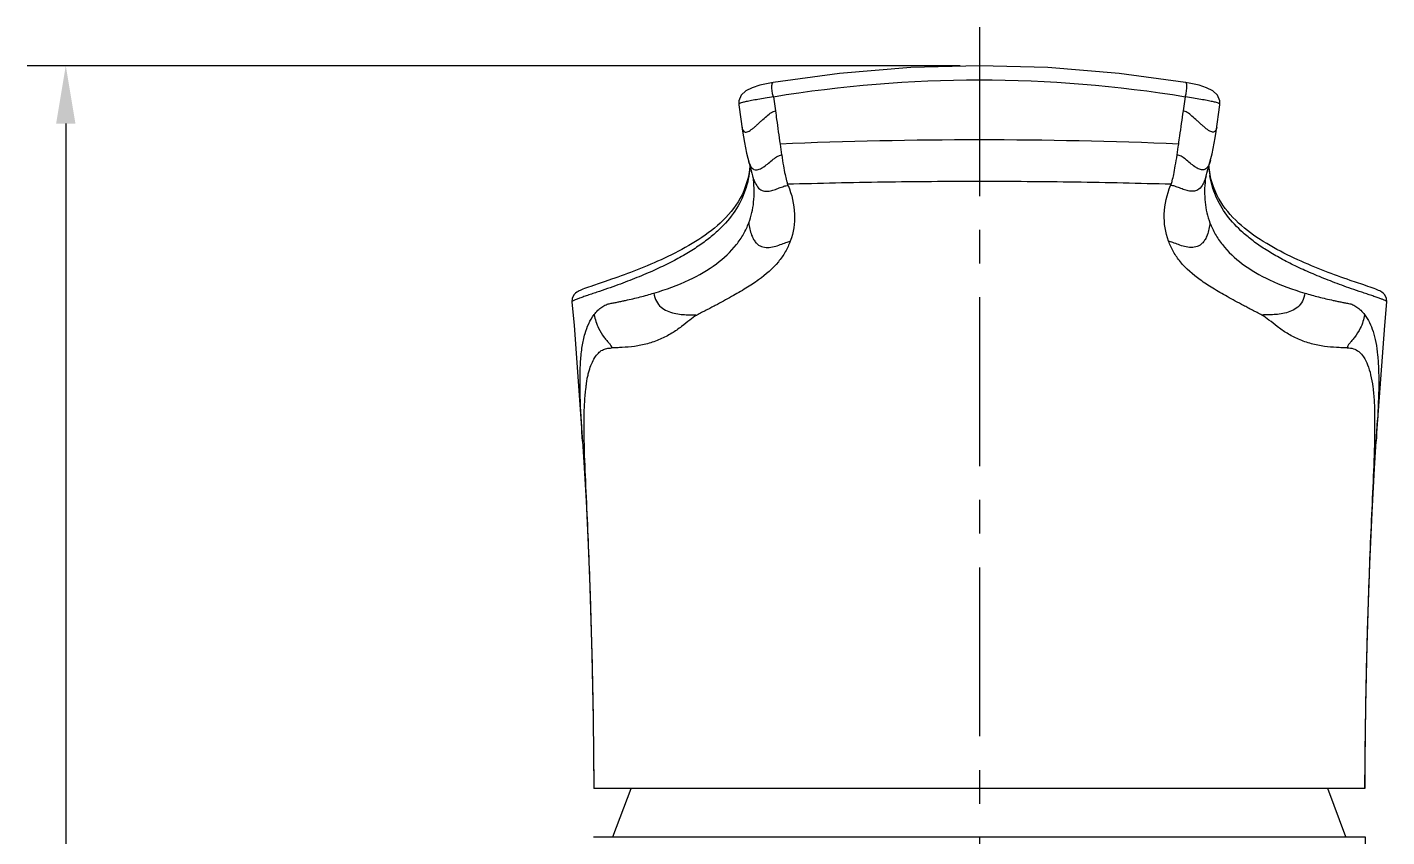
# Model space of a CAD drawing. Extents: x -12995 to -12401, y -628 to -208.
# Drawn here: x -12835.2 to -12764.7, y -335.8 to -293.8 of the extents above; entities that cross this region are included whole.
import ezdxf

# ---------------------------------------------------------------- set-up
doc = ezdxf.new("R2010")
doc.units = 0
doc.header["$LTSCALE"] = 7
doc.header["$MEASUREMENT"] = 0
doc.linetypes.add('CENTER', pattern=[2, 1.25, -0.25, 0.25, -0.25])
for name, color, linetype in [('CL', 1, 'CENTER'), ('D', 2, 'CONTINUOUS'), ('Make2D 표시선', 7, 'CONTINUOUS')]:
    doc.layers.add(name, color=color, linetype=linetype)

msp = doc.modelspace()

# ---------------------------------------------------------------- linework, layer by layer
at = {"layer": 'CL'}
msp.add_line((-12785.841, -293.833), (-12785.826, -581.437), dxfattribs=at)
at = {"layer": 'D'}
for p, q in [((-12786.843, -295.833), (-12835.204, -295.833)), ((-12833.204, -298.833), (-12833.204, -437.795))]:
    msp.add_line(p, q, dxfattribs=at)
msp.add_solid([(-12833.704, -298.833), (-12832.704, -298.833), (-12833.204, -295.833)], dxfattribs=at)
at = {"layer": 'Make2D 표시선'}
for p, q in [((-12798.313, -297.852), (-12798.118, -299.223)), ((-12798.313, -297.852), (-12798.313, -297.852)), ((-12796.519, -297.446), (-12796.417, -298.175)), ((-12775.269, -298.175), (-12775.166, -297.446)), ((-12773.372, -297.852), (-12773.372, -297.852)), ((-12797.851, -300.629), (-12797.64, -301.4)), ((-12797.742, -301.028), (-12797.763, -301.232)), ((-12797.64, -301.4), (-12797.602, -301.531)), ((-12797.602, -301.531), (-12797.601, -301.537)), ((-12774.083, -301.531), (-12774.084, -301.537)), ((-12773.922, -301.232), (-12773.943, -301.028)), ((-12775.93, -302.038), (-12775.901, -301.975)), ((-12804.907, -306.901), (-12805.239, -307.014)), ((-12806.963, -308.067), (-12806.963, -308.067)), ((-12806.963, -308.067), (-12806.857, -309.3)), ((-12764.722, -308.066), (-12764.722, -308.066)), ((-12806.857, -309.3), (-12806.412, -315.326)), ((-12765.354, -314.061), (-12765.354, -314.961)), ((-12765.251, -314.965), (-12765.258, -315.085)), ((-12806.414, -315.297), (-12806.428, -315.073)), ((-12765.36, -316.706), (-12765.271, -315.284)), ((-12765.258, -315.085), (-12765.271, -315.284)), ((-12765.853, -333.295), (-12765.815, -329.002)), ((-12765.853, -333.295), (-12805.832, -333.295)), ((-12804.842, -335.793), (-12803.898, -333.295)), ((-12766.842, -335.793), (-12767.786, -333.295)), ((-12805.841, -335.795), (-12765.842, -335.791))]:
    msp.add_line(p, q, dxfattribs=at)
for points in [[(-12785.843, -295.833), (-12789.394, -295.928), (-12793.096, -296.228), (-12796.534, -296.695)], [(-12775.151, -296.695), (-12778.59, -296.228), (-12782.292, -295.928), (-12785.843, -295.833)], [(-12796.534, -296.695), (-12796.799, -296.743), (-12797.229, -296.843), (-12797.616, -296.968), (-12797.942, -297.131), (-12798.191, -297.364), (-12798.311, -297.646), (-12798.313, -297.852)], [(-12773.372, -297.852), (-12773.375, -297.646), (-12773.494, -297.364), (-12773.743, -297.131), (-12774.07, -296.968), (-12774.456, -296.843), (-12774.886, -296.743), (-12775.151, -296.695)], [(-12773.838, -300.642), (-12773.774, -300.391), (-12773.717, -300.118), (-12773.667, -299.844), (-12773.62, -299.561), (-12773.571, -299.246), (-12773.372, -297.852)], [(-12798.118, -299.223), (-12798.072, -299.519), (-12798.025, -299.807), (-12797.974, -300.087), (-12797.919, -300.356), (-12797.851, -300.629)], [(-12774.083, -301.531), (-12774.046, -301.4), (-12773.838, -300.642)], [(-12797.763, -301.232), (-12797.8, -301.465), (-12797.849, -301.689), (-12797.908, -301.906), (-12797.978, -302.115), (-12798.058, -302.318), (-12798.148, -302.514), (-12798.246, -302.703), (-12798.353, -302.885), (-12798.468, -303.061), (-12798.59, -303.23), (-12798.718, -303.393), (-12798.851, -303.549), (-12798.989, -303.699), (-12799.131, -303.843), (-12799.277, -303.982), (-12799.427, -304.116), (-12799.58, -304.245), (-12799.736, -304.371), (-12799.895, -304.492), (-12800.057, -304.61), (-12800.223, -304.725), (-12800.392, -304.837), (-12800.563, -304.946), (-12800.736, -305.052), (-12800.912, -305.155), (-12801.089, -305.256), (-12801.267, -305.354), (-12801.446, -305.449), (-12801.625, -305.542), (-12801.805, -305.632), (-12801.985, -305.719), (-12802.165, -305.804), (-12802.345, -305.887), (-12802.524, -305.968), (-12802.703, -306.047), (-12802.882, -306.123), (-12803.06, -306.198), (-12803.237, -306.271), (-12803.412, -306.341), (-12803.584, -306.41), (-12803.755, -306.477), (-12803.922, -306.541), (-12804.088, -306.604), (-12804.252, -306.666), (-12804.415, -306.726), (-12804.578, -306.785), (-12804.742, -306.843), (-12804.907, -306.901)], [(-12797.601, -301.537), (-12797.564, -301.688), (-12797.556, -301.73)], [(-12774.132, -301.741), (-12774.132, -301.744), (-12774.121, -301.688), (-12774.084, -301.537)], [(-12765.973, -307.173), (-12766.613, -306.958), (-12766.779, -306.901), (-12766.944, -306.843), (-12767.108, -306.785), (-12767.271, -306.726), (-12767.434, -306.666), (-12767.598, -306.604), (-12767.763, -306.541), (-12767.931, -306.477), (-12768.101, -306.41), (-12768.274, -306.341), (-12768.449, -306.271), (-12768.626, -306.198), (-12768.803, -306.123), (-12768.982, -306.047), (-12769.161, -305.968), (-12769.341, -305.887), (-12769.521, -305.804), (-12769.701, -305.719), (-12769.881, -305.632), (-12770.06, -305.542), (-12770.24, -305.449), (-12770.419, -305.354), (-12770.597, -305.256), (-12770.774, -305.155), (-12770.949, -305.052), (-12771.123, -304.946), (-12771.294, -304.837), (-12771.463, -304.725), (-12771.628, -304.61), (-12771.791, -304.492), (-12771.95, -304.371), (-12772.106, -304.245), (-12772.259, -304.116), (-12772.408, -303.982), (-12772.554, -303.843), (-12772.697, -303.699), (-12772.834, -303.549), (-12772.968, -303.393), (-12773.095, -303.23), (-12773.217, -303.061), (-12773.332, -302.885), (-12773.439, -302.703), (-12773.538, -302.514), (-12773.628, -302.318), (-12773.708, -302.115), (-12773.778, -301.906), (-12773.837, -301.689), (-12773.885, -301.465), (-12773.922, -301.232)], [(-12805.855, -307.221), (-12805.986, -307.266), (-12806.105, -307.308), (-12806.212, -307.347), (-12806.308, -307.383), (-12806.392, -307.416), (-12806.466, -307.447), (-12806.533, -307.476), (-12806.593, -307.505), (-12806.65, -307.535), (-12806.708, -307.569), (-12806.774, -307.619), (-12806.86, -307.71), (-12806.948, -307.889), (-12806.963, -308.067)], [(-12805.239, -307.014), (-12805.561, -307.122), (-12805.855, -307.221)], [(-12764.722, -308.067), (-12764.738, -307.889), (-12764.825, -307.71), (-12764.911, -307.619), (-12764.978, -307.569), (-12765.036, -307.535), (-12765.092, -307.505), (-12765.153, -307.476), (-12765.219, -307.447), (-12765.294, -307.416), (-12765.378, -307.383), (-12765.473, -307.347), (-12765.58, -307.308), (-12765.7, -307.266), (-12765.831, -307.221), (-12765.973, -307.173)], [(-12765.273, -315.326), (-12764.829, -309.3), (-12764.722, -308.066)], [(-12806.414, -315.297), (-12806.346, -316.376), (-12806.229, -318.399), (-12806.12, -320.661), (-12806.017, -323.275), (-12805.925, -326.361), (-12805.86, -329.702), (-12805.832, -333.295)], [(-12765.815, -329.002), (-12765.727, -325.1), (-12765.607, -321.66), (-12765.487, -318.99), (-12765.36, -316.706)]]:
    msp.add_lwpolyline(points, dxfattribs=at)
for centre, radius, start, end in [((-12785.849, -362.604), 66.021, 89.99422, 99.30141), ((-12785.836, -362.604), 66.021, 80.69859, 90.00578), ((-12785.924, -541.589), 241.915, 89.98066, 92.42868), ((-12755.206, -294.112), 41.376, 188.0302, 188.81969), ((-12785.814, -544.119), 244.445, 87.58399, 90.00666), ((-12817.429, -293.971), 42.335, 351.18926, 351.96086), ((-12769.016, -300.717), 4.948, 183.72789, 189.23045), ((-12866.403, -308.695), 101.346, 356.45303, 356.88695), ((-12655.488, -335.78), 110.354, 180.00576, 184.02081)]:
    msp.add_arc(centre, radius, start, end, dxfattribs=at)
for points, knots in [([(-12796.519, -297.446), (-12796.541, -297.376), (-12796.567, -297.261), (-12796.59, -297.101), (-12796.599, -296.975), (-12796.598, -296.862), (-12796.588, -296.784), (-12796.574, -296.737), (-12796.561, -296.711), (-12796.545, -296.696), (-12796.534, -296.695)], [0, 0, 0, 0, 0.282888, 0.452912, 0.622587, 0.772072, 0.885579, 0.926862, 0.958418, 1, 1, 1, 1]), ([(-12775.166, -297.446), (-12775.145, -297.376), (-12775.119, -297.261), (-12775.096, -297.101), (-12775.086, -296.975), (-12775.088, -296.862), (-12775.097, -296.784), (-12775.112, -296.737), (-12775.125, -296.711), (-12775.141, -296.696), (-12775.151, -296.695)], [0, 0, 0, 0, 0.282888, 0.452912, 0.622589, 0.772074, 0.88558, 0.926863, 0.958418, 1, 1, 1, 1]), ([(-12796.519, -297.446), (-12796.66, -297.465), (-12796.928, -297.506), (-12797.307, -297.572), (-12797.637, -297.634), (-12797.906, -297.685), (-12798.103, -297.727), (-12798.22, -297.76), (-12798.278, -297.79), (-12798.301, -297.809), (-12798.314, -297.83), (-12798.314, -297.845), (-12798.314, -297.851)], [0, 0, 0, 0, 0.228174, 0.43445, 0.617543, 0.766979, 0.874136, 0.940617, 0.961885, 0.977408, 0.989325, 1, 1, 1, 1]), ([(-12773.372, -297.851), (-12773.371, -297.845), (-12773.372, -297.83), (-12773.384, -297.809), (-12773.408, -297.79), (-12773.465, -297.76), (-12773.583, -297.727), (-12773.78, -297.685), (-12774.049, -297.634), (-12774.379, -297.572), (-12774.758, -297.506), (-12775.025, -297.465), (-12775.166, -297.446)], [0, 0, 0, 0, 0.010675, 0.022592, 0.038115, 0.059382, 0.125863, 0.23302, 0.382456, 0.565549, 0.771825, 1, 1, 1, 1]), ([(-12798.148, -299.013), (-12798.142, -299.06), (-12798.125, -299.139), (-12798.067, -299.235), (-12797.978, -299.275), (-12797.879, -299.26), (-12797.774, -299.213), (-12797.658, -299.139), (-12797.534, -299.042), (-12797.403, -298.93), (-12797.269, -298.807), (-12797.09, -298.64), (-12796.88, -298.446), (-12796.673, -298.279), (-12796.52, -298.195), (-12796.449, -298.176), (-12796.417, -298.175)], [0, 0, 0, 0, 0.062453, 0.106638, 0.143322, 0.184185, 0.234856, 0.295971, 0.366131, 0.443162, 0.52456, 0.607684, 0.768344, 0.904226, 0.957513, 1, 1, 1, 1]), ([(-12796.417, -298.175), (-12796.396, -298.319), (-12796.316, -298.892), (-12796.236, -299.464), (-12796.176, -299.891)], [0, 0, 0, 0, 0.253146, 1, 1, 1, 1]), ([(-12775.51, -299.891), (-12775.49, -299.75), (-12775.41, -299.178), (-12775.33, -298.606), (-12775.269, -298.175)], [0, 0, 0, 0, 0.246872, 1, 1, 1, 1]), ([(-12773.537, -299.013), (-12773.544, -299.06), (-12773.561, -299.139), (-12773.619, -299.235), (-12773.708, -299.275), (-12773.806, -299.26), (-12773.912, -299.213), (-12774.027, -299.139), (-12774.152, -299.042), (-12774.282, -298.93), (-12774.417, -298.807), (-12774.596, -298.64), (-12774.806, -298.446), (-12775.012, -298.279), (-12775.166, -298.195), (-12775.237, -298.176), (-12775.269, -298.175)], [0, 0, 0, 0, 0.062453, 0.106638, 0.143322, 0.184186, 0.234856, 0.295971, 0.366132, 0.443162, 0.524561, 0.607685, 0.768345, 0.904226, 0.957513, 1, 1, 1, 1]), ([(-12797.82, -300.742), (-12797.801, -300.81), (-12797.761, -300.931), (-12797.679, -301.081), (-12797.585, -301.18), (-12797.441, -301.246), (-12797.278, -301.216), (-12797.13, -301.143), (-12796.965, -301.037), (-12796.766, -300.876), (-12796.536, -300.681), (-12796.322, -300.523), (-12796.163, -300.456), (-12796.092, -300.455)], [0, 0, 0, 0, 0.095913, 0.169926, 0.227891, 0.277216, 0.376904, 0.435375, 0.499605, 0.639247, 0.779957, 0.904234, 1, 1, 1, 1]), ([(-12796.092, -300.455), (-12796.063, -300.644), (-12796.008, -300.983), (-12795.926, -301.428), (-12795.855, -301.747), (-12795.808, -301.916), (-12795.783, -301.975)], [0, 0, 0, 0, 0.368533, 0.66307, 0.875178, 1, 1, 1, 1]), ([(-12775.902, -301.975), (-12775.877, -301.916), (-12775.83, -301.747), (-12775.76, -301.428), (-12775.678, -300.983), (-12775.623, -300.644), (-12775.593, -300.455)], [0, 0, 0, 0, 0.124822, 0.33693, 0.631467, 1, 1, 1, 1]), ([(-12773.866, -300.742), (-12773.885, -300.81), (-12773.925, -300.931), (-12774.006, -301.081), (-12774.101, -301.18), (-12774.245, -301.246), (-12774.408, -301.216), (-12774.555, -301.143), (-12774.72, -301.037), (-12774.919, -300.876), (-12775.15, -300.681), (-12775.364, -300.523), (-12775.522, -300.456), (-12775.593, -300.455)], [0, 0, 0, 0, 0.095902, 0.169906, 0.227867, 0.277192, 0.376884, 0.435358, 0.499591, 0.639237, 0.77995, 0.90423, 1, 1, 1, 1]), ([(-12797.727, -300.965), (-12797.748, -301.363), (-12797.882, -302.158), (-12798.402, -303.277), (-12799.078, -304.098), (-12799.75, -304.702), (-12800.345, -305.148), (-12801.016, -305.576), (-12801.765, -305.99), (-12802.442, -306.317), (-12803.022, -306.573), (-12803.482, -306.767), (-12803.961, -306.958), (-12804.461, -307.149), (-12804.985, -307.339), (-12805.439, -307.496), (-12805.811, -307.62), (-12806.084, -307.71), (-12806.335, -307.794), (-12806.551, -307.87), (-12806.725, -307.935), (-12806.849, -307.988), (-12806.924, -308.026), (-12806.956, -308.05), (-12806.964, -308.062), (-12806.963, -308.067)], [0, 0, 0, 0, 0.096649, 0.193013, 0.295995, 0.35201, 0.411858, 0.476072, 0.544977, 0.619119, 0.658307, 0.698699, 0.740211, 0.783271, 0.828351, 0.875538, 0.899746, 0.923348, 0.945149, 0.963957, 0.978952, 0.989961, 0.996905, 0.998877, 1, 1, 1, 1]), ([(-12797.601, -301.537), (-12797.579, -301.619), (-12797.531, -301.767), (-12797.421, -302.007), (-12797.283, -302.192), (-12797.115, -302.295), (-12796.951, -302.346), (-12796.731, -302.34), (-12796.476, -302.266), (-12796.227, -302.168), (-12795.992, -302.077), (-12795.832, -302.039), (-12795.757, -302.038)], [0, 0, 0, 0, 0.109406, 0.200341, 0.340076, 0.397427, 0.451401, 0.559403, 0.674246, 0.791895, 0.903244, 1, 1, 1, 1]), ([(-12774.084, -301.537), (-12774.107, -301.619), (-12774.155, -301.767), (-12774.264, -302.007), (-12774.403, -302.192), (-12774.571, -302.295), (-12774.735, -302.346), (-12774.955, -302.34), (-12775.21, -302.266), (-12775.458, -302.168), (-12775.693, -302.077), (-12775.853, -302.039), (-12775.928, -302.038)], [0, 0, 0, 0, 0.109407, 0.200342, 0.340078, 0.397429, 0.451403, 0.559404, 0.674245, 0.791894, 0.903243, 1, 1, 1, 1]), ([(-12764.722, -308.067), (-12764.722, -308.062), (-12764.729, -308.051), (-12764.758, -308.029), (-12764.824, -307.994), (-12764.935, -307.946), (-12765.089, -307.887), (-12765.283, -307.818), (-12765.51, -307.741), (-12765.761, -307.657), (-12766.114, -307.541), (-12766.549, -307.394), (-12767.051, -307.213), (-12767.527, -307.033), (-12767.986, -306.854), (-12768.431, -306.673), (-12768.991, -306.432), (-12769.649, -306.125), (-12770.382, -305.741), (-12771.046, -305.343), (-12771.642, -304.93), (-12772.325, -304.374), (-12773.032, -303.627), (-12773.63, -302.612), (-12773.84, -301.879), (-12773.9, -301.511)], [0, 0, 0, 0, 0.00109, 0.00295, 0.009439, 0.019739, 0.033803, 0.051386, 0.071871, 0.094565, 0.118526, 0.166181, 0.211095, 0.253735, 0.295437, 0.336149, 0.375525, 0.450233, 0.520146, 0.585469, 0.64655, 0.703813, 0.808809, 0.905541, 1, 1, 1, 1]), ([(-12797.797, -303.973), (-12797.667, -303.629), (-12797.495, -302.881), (-12797.511, -302.118), (-12797.555, -301.731)], [0, 0, 0, 0, 0.486045, 1, 1, 1, 1]), ([(-12785.843, -301.831), (-12787.499, -301.831), (-12790.814, -301.856), (-12794.128, -301.931), (-12795.784, -301.976)], [0, 0, 0, 0, 0.49991, 1, 1, 1, 1]), ([(-12795.757, -302.038), (-12795.566, -302.507), (-12795.333, -303.481), (-12795.481, -304.48), (-12795.645, -304.924)], [0, 0, 0, 0, 0.516638, 1, 1, 1, 1]), ([(-12775.901, -301.976), (-12777.558, -301.931), (-12780.872, -301.856), (-12784.186, -301.831), (-12785.843, -301.831)], [0, 0, 0, 0, 0.50009, 1, 1, 1, 1]), ([(-12776.04, -304.924), (-12776.204, -304.48), (-12776.353, -303.481), (-12776.119, -302.507), (-12775.928, -302.038)], [0, 0, 0, 0, 0.483362, 1, 1, 1, 1]), ([(-12774.131, -301.74), (-12774.175, -302.125), (-12774.19, -302.886), (-12774.018, -303.631), (-12773.889, -303.974)], [0, 0, 0, 0, 0.513861, 1, 1, 1, 1]), ([(-12802.712, -307.616), (-12802.09, -307.431), (-12800.959, -307.02), (-12799.495, -306.188), (-12798.571, -305.326), (-12798.059, -304.569), (-12797.873, -304.174), (-12797.797, -303.973)], [0, 0, 0, 0, 0.30739, 0.568301, 0.793728, 0.898175, 1, 1, 1, 1]), ([(-12797.797, -303.973), (-12797.77, -304.189), (-12797.712, -304.487), (-12797.559, -304.824), (-12797.436, -305), (-12797.295, -305.125), (-12797.094, -305.232), (-12796.812, -305.269), (-12796.482, -305.212), (-12796.171, -305.108), (-12795.931, -305.012), (-12795.759, -304.951), (-12795.681, -304.93), (-12795.645, -304.924)], [0, 0, 0, 0, 0.216669, 0.298953, 0.368525, 0.429343, 0.485272, 0.5935, 0.705528, 0.81791, 0.920172, 0.963605, 1, 1, 1, 1]), ([(-12773.888, -303.973), (-12773.915, -304.188), (-12773.973, -304.486), (-12774.126, -304.824), (-12774.25, -305), (-12774.39, -305.125), (-12774.591, -305.232), (-12774.873, -305.269), (-12775.204, -305.212), (-12775.515, -305.108), (-12775.755, -305.012), (-12775.927, -304.951), (-12776.004, -304.93), (-12776.04, -304.924)], [0, 0, 0, 0, 0.216688, 0.298977, 0.368553, 0.42937, 0.485299, 0.593521, 0.705543, 0.81792, 0.920177, 0.963607, 1, 1, 1, 1]), ([(-12773.888, -303.973), (-12773.812, -304.174), (-12773.626, -304.569), (-12773.114, -305.326), (-12772.191, -306.188), (-12770.727, -307.02), (-12769.595, -307.431), (-12768.974, -307.616)], [0, 0, 0, 0, 0.101825, 0.206272, 0.431699, 0.69261, 1, 1, 1, 1]), ([(-12795.645, -304.924), (-12795.716, -305.115), (-12795.893, -305.492), (-12796.398, -306.21), (-12797.112, -306.83), (-12797.96, -307.383), (-12798.574, -307.736), (-12799.109, -308.029), (-12799.466, -308.221), (-12799.765, -308.379), (-12800, -308.502), (-12800.243, -308.626), (-12800.409, -308.71), (-12800.491, -308.757)], [0, 0, 0, 0, 0.09669, 0.196262, 0.415336, 0.54007, 0.677338, 0.751369, 0.829428, 0.870133, 0.912039, 0.955123, 1, 1, 1, 1]), ([(-12771.195, -308.757), (-12771.277, -308.71), (-12771.442, -308.626), (-12771.686, -308.502), (-12771.92, -308.379), (-12772.219, -308.221), (-12772.577, -308.029), (-12773.111, -307.736), (-12773.725, -307.383), (-12774.573, -306.83), (-12775.288, -306.21), (-12775.793, -305.492), (-12775.97, -305.115), (-12776.04, -304.924)], [0, 0, 0, 0, 0.044877, 0.087961, 0.129867, 0.170572, 0.248631, 0.322662, 0.45993, 0.584664, 0.803738, 0.90331, 1, 1, 1, 1]), ([(-12805.813, -308.731), (-12805.753, -308.652), (-12805.629, -308.509), (-12805.421, -308.336), (-12805.207, -308.213), (-12804.99, -308.144), (-12804.779, -308.112), (-12804.576, -308.076), (-12804.379, -308.033), (-12804.12, -307.978), (-12803.803, -307.906), (-12803.311, -307.786), (-12802.949, -307.687), (-12802.712, -307.616)], [0, 0, 0, 0, 0.088245, 0.168049, 0.240314, 0.306304, 0.369056, 0.430163, 0.490084, 0.54904, 0.665383, 0.779761, 1, 1, 1, 1]), ([(-12802.712, -307.616), (-12802.695, -307.763), (-12802.622, -308.037), (-12802.364, -308.358), (-12802.032, -308.555), (-12801.669, -308.666), (-12801.306, -308.72), (-12800.973, -308.738), (-12800.73, -308.741), (-12800.576, -308.746), (-12800.516, -308.752), (-12800.491, -308.757)], [0, 0, 0, 0, 0.160305, 0.299351, 0.435082, 0.572864, 0.708539, 0.832862, 0.934162, 0.972263, 1, 1, 1, 1]), ([(-12768.974, -307.616), (-12768.99, -307.763), (-12769.064, -308.037), (-12769.322, -308.358), (-12769.654, -308.555), (-12770.016, -308.666), (-12770.38, -308.72), (-12770.712, -308.738), (-12770.955, -308.741), (-12771.109, -308.746), (-12771.17, -308.752), (-12771.195, -308.757)], [0, 0, 0, 0, 0.160303, 0.299348, 0.435077, 0.572857, 0.708531, 0.832854, 0.934157, 0.97226, 1, 1, 1, 1]), ([(-12768.974, -307.616), (-12768.737, -307.687), (-12768.374, -307.786), (-12767.882, -307.906), (-12767.565, -307.978), (-12767.307, -308.033), (-12767.109, -308.076), (-12766.906, -308.112), (-12766.695, -308.144), (-12766.478, -308.213), (-12766.265, -308.336), (-12766.057, -308.509), (-12765.932, -308.652), (-12765.872, -308.731)], [0, 0, 0, 0, 0.220239, 0.334617, 0.45096, 0.509916, 0.569837, 0.630944, 0.693696, 0.759686, 0.831951, 0.911755, 1, 1, 1, 1]), ([(-12806.428, -315.073), (-12806.472, -314.37), (-12806.531, -313.35), (-12806.551, -312.041), (-12806.525, -311.178), (-12806.448, -310.408), (-12806.276, -309.579), (-12806.034, -309.021), (-12805.813, -308.731)], [0, 0, 0, 0, 0.326423, 0.473251, 0.606919, 0.72629, 0.831072, 1, 1, 1, 1]), ([(-12805.813, -308.731), (-12805.77, -308.975), (-12805.643, -309.396), (-12805.365, -309.825), (-12805.157, -310.071), (-12805.035, -310.211), (-12804.944, -310.332), (-12804.912, -310.419), (-12804.91, -310.459)], [0, 0, 0, 0, 0.375615, 0.657281, 0.770028, 0.864209, 0.939676, 1, 1, 1, 1]), ([(-12800.491, -308.757), (-12800.619, -308.831), (-12800.883, -309.028), (-12801.297, -309.366), (-12801.799, -309.72), (-12802.392, -310.028), (-12803.044, -310.253), (-12803.707, -310.386), (-12804.243, -310.428), (-12804.638, -310.451), (-12804.822, -310.456), (-12804.91, -310.459)], [0, 0, 0, 0, 0.091587, 0.202488, 0.330785, 0.469963, 0.613806, 0.755756, 0.886471, 0.94557, 1, 1, 1, 1]), ([(-12766.776, -310.459), (-12766.864, -310.456), (-12767.048, -310.451), (-12767.442, -310.428), (-12767.978, -310.386), (-12768.641, -310.253), (-12769.294, -310.028), (-12769.887, -309.72), (-12770.389, -309.366), (-12770.803, -309.028), (-12771.066, -308.831), (-12771.195, -308.757)], [0, 0, 0, 0, 0.05443, 0.113529, 0.244244, 0.386194, 0.530037, 0.669215, 0.797512, 0.908414, 1, 1, 1, 1]), ([(-12765.872, -308.731), (-12765.915, -308.975), (-12766.043, -309.396), (-12766.32, -309.825), (-12766.528, -310.071), (-12766.651, -310.211), (-12766.742, -310.332), (-12766.774, -310.419), (-12766.776, -310.459)], [0, 0, 0, 0, 0.375614, 0.657281, 0.770028, 0.864209, 0.939676, 1, 1, 1, 1]), ([(-12765.872, -308.731), (-12765.676, -308.988), (-12765.451, -309.471), (-12765.276, -310.192), (-12765.187, -310.853), (-12765.143, -311.592), (-12765.134, -312.717), (-12765.173, -313.593), (-12765.206, -314.198)], [0, 0, 0, 0, 0.173276, 0.278586, 0.397452, 0.529928, 0.675363, 1, 1, 1, 1]), ([(-12806.244, -312.621), (-12806.241, -312.602), (-12806.236, -312.562), (-12806.232, -312.5), (-12806.221, -312.431), (-12806.217, -312.357), (-12806.21, -312.281), (-12806.199, -312.189), (-12806.18, -312.087), (-12806.155, -311.971), (-12806.121, -311.825), (-12806.06, -311.586), (-12805.954, -311.28), (-12805.796, -310.967), (-12805.611, -310.726), (-12805.4, -310.555), (-12805.159, -310.467), (-12804.994, -310.462), (-12804.91, -310.459)], [0, 0, 0, 0, 0.020445, 0.04308, 0.067049, 0.094621, 0.123354, 0.149031, 0.193806, 0.234903, 0.275688, 0.355337, 0.498933, 0.623148, 0.730015, 0.823325, 0.909792, 1, 1, 1, 1]), ([(-12766.776, -310.459), (-12766.721, -310.459), (-12766.613, -310.46), (-12766.4, -310.5), (-12766.147, -310.644), (-12765.899, -310.94), (-12765.696, -311.351), (-12765.541, -311.876), (-12765.454, -312.386), (-12765.405, -312.847), (-12765.365, -313.373), (-12765.357, -313.78), (-12765.353, -314.059)], [0, 0, 0, 0, 0.039079, 0.07629, 0.151923, 0.239638, 0.345967, 0.474321, 0.626184, 0.711669, 0.802457, 1, 1, 1, 1]), ([(-12806.308, -313.366), (-12806.301, -313.229), (-12806.286, -312.98), (-12806.258, -312.732), (-12806.244, -312.621)], [0, 0, 0, 0, 0.54893, 1, 1, 1, 1]), ([(-12806.327, -315.226), (-12806.331, -315.061), (-12806.335, -314.814), (-12806.335, -314.487), (-12806.335, -314.25), (-12806.331, -314.024), (-12806.328, -313.803), (-12806.321, -313.585), (-12806.312, -313.439), (-12806.308, -313.366)], [0, 0, 0, 0, 0.26573, 0.398493, 0.526865, 0.647242, 0.764397, 0.881853, 1, 1, 1, 1]), ([(-12765.354, -314.961), (-12765.365, -315.674), (-12765.42, -317.151), (-12765.529, -319.399), (-12765.626, -321.707), (-12765.733, -324.796), (-12765.831, -328.659), (-12765.864, -331.75), (-12765.869, -333.295)], [0, 0, 0, 0, 0.116662, 0.241721, 0.3681, 0.494479, 0.747239, 1, 1, 1, 1]), ([(-12805.817, -333.295), (-12805.822, -331.774), (-12805.854, -328.733), (-12805.949, -324.932), (-12806.052, -321.893), (-12806.147, -319.62), (-12806.252, -317.398), (-12806.313, -315.935), (-12806.327, -315.226)], [0, 0, 0, 0, 0.252355, 0.504709, 0.630885, 0.75706, 0.882236, 1, 1, 1, 1])]:
    msp.add_open_spline(points, degree=3, knots=knots, dxfattribs=at)
msp.add_open_spline([(-12795.757, -302.038), (-12795.766, -302.017), (-12795.774, -301.996), (-12795.783, -301.975)], degree=3, dxfattribs=at)

doc.saveas('drawing.dxf')
